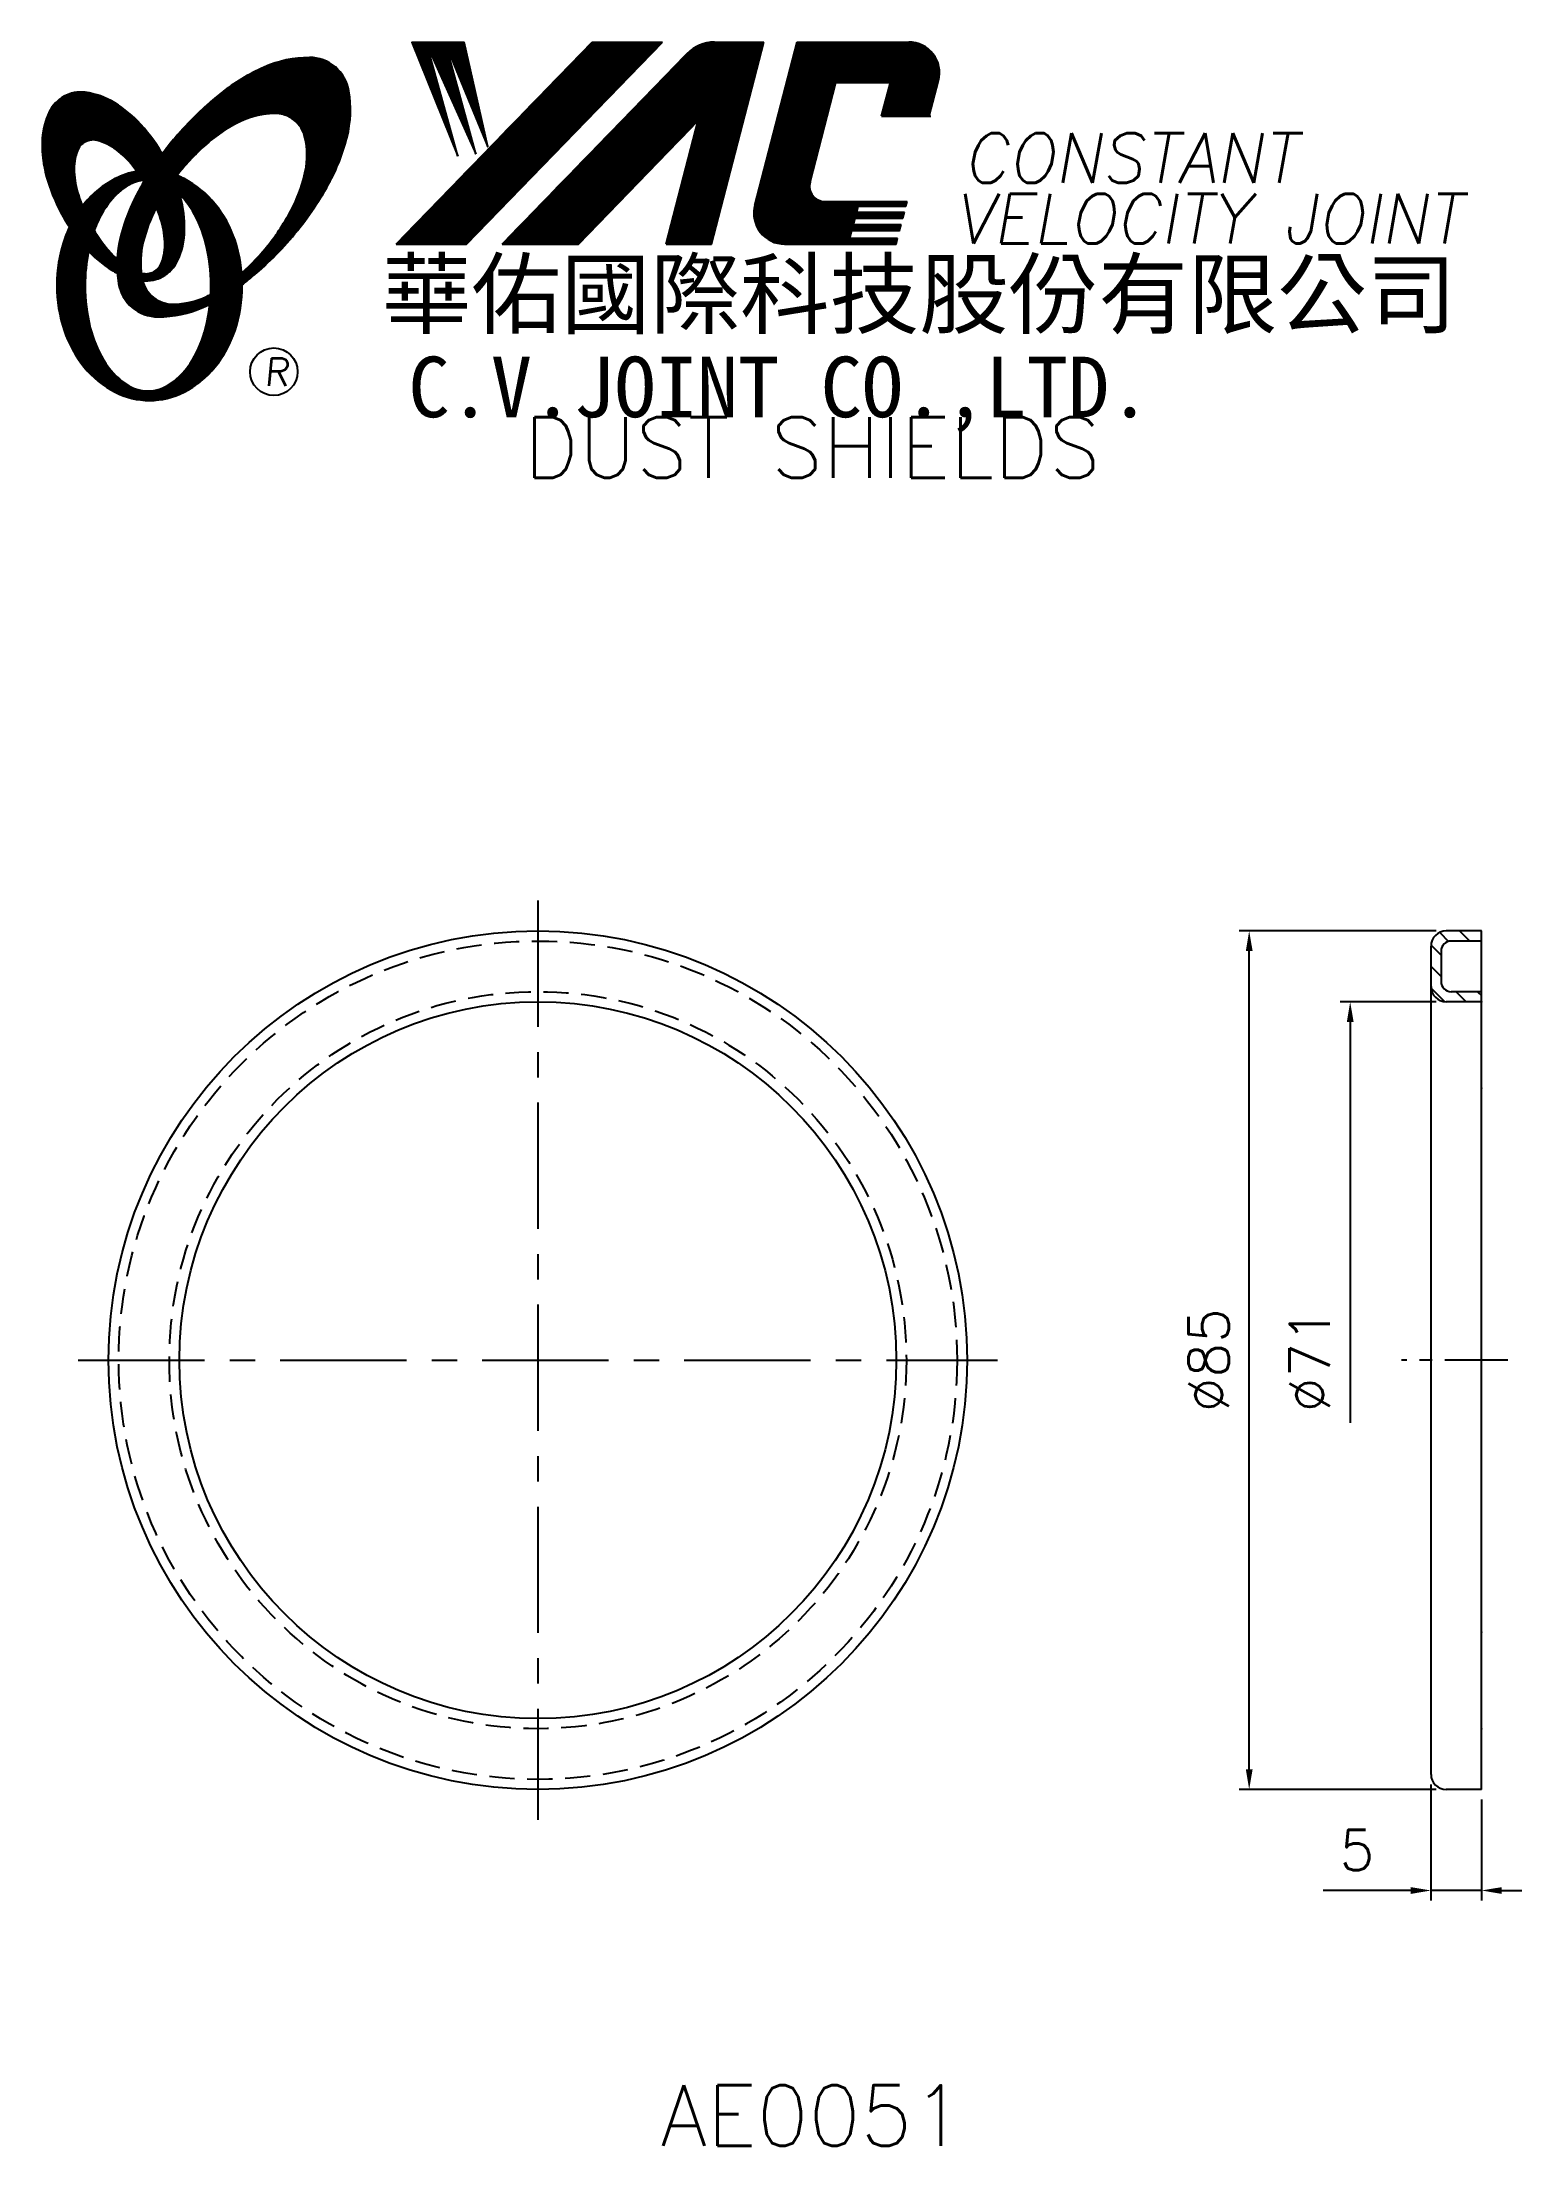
# Model space of a CAD drawing. Extents: x 92 to 238, y -3 to 205.
import ezdxf
from ezdxf.enums import TextEntityAlignment as Align

# ---------------------------------------------------------------- set-up
doc = ezdxf.new("R2010")
doc.units = 0
doc.header["$LTSCALE"] = 10
doc.header["$MEASUREMENT"] = 0
doc.linetypes.add('CENTER', pattern=[2, 1.25, -0.25, 0.25, -0.25])
doc.linetypes.add('HIDDEN', pattern=[0.375, 0.25, -0.125])
doc.layers.get('0').update_dxf_attribs({"linetype": 'CONTINUOUS'})
doc.layers.get('DEFPOINTS').update_dxf_attribs({"linetype": 'CONTINUOUS'})
doc.layers.add('4', color=4, linetype='CONTINUOUS')
doc.styles.add('CHINA', font='KAIU.TTF')
doc.styles.add('ITALICC', font='simplex.shx')
doc.dimstyles.new('STANDARD$0', dxfattribs={"dimtxt": 4, "dimasz": 2, "dimexe": 1, "dimexo": 1, "dimgap": 2, "dimtad": 1, "dimdec": 4, "dimzin": 10, "dimtxsty": 'ITALICC', "dimcen": 2, "dimclrd": 5, "dimclre": 5, "dimclrt": 18, "dimaunit": 1, "dimazin": 3, "dimtp": 0.1, "dimtfac": 0.7, "dimtdec": 4, "dimtmove": 0, "dimatfit": 3, "dimtolj": 1, "dimtzin": 10})
pattern_1 = [(45, (-7.242908, -2.059983), (-0.00883883476, 0.00883883476), [])]
pattern_2 = [(45, (161.347638, -38.364393), (-0.00727476112, 0.00727476112), [])]

# ---------------------------------------------------------------- blocks, each defined once
blk = doc.blocks.new('*D14')
at = {"color": 5, "linetype": 'BYBLOCK'}
for p, q in [((229.8, 117.38), (210.3, 117.38)), ((211.3, 34.38), (211.3, 115.38)), ((229.8, 32.38), (210.3, 32.38))]:
    blk.add_line(p, q, dxfattribs=at)
for points in [[(210.97, 115.38), (211.64, 115.38), (211.3, 117.38)], [(210.97, 34.38), (211.64, 34.38), (211.3, 32.38)]]:
    blk.add_solid(points, dxfattribs=at)
at = {"layer": 'DEFPOINTS', "color": 0, "linetype": 'BYBLOCK'}
for p in [(211.3, 117.38), (230.8, 117.38), (230.8, 32.38)]:
    blk.add_point(p, dxfattribs=at)
at = {"color": 18, "linetype": 'BYBLOCK', "insert": (207.3, 74.88), "char_height": 4, "attachment_point": 5, "rotation": 90, "style": 'ITALICC'}
blk.add_mtext('\\A1;∅85', dxfattribs=at)
blk = doc.blocks.new('*D15')
at = {"color": 5, "linetype": 'BYBLOCK'}
for p, q in [((229.8, 110.36), (220.3, 110.36)), ((221.3, 108.36), (221.3, 68.69))]:
    blk.add_line(p, q, dxfattribs=at)
blk.add_solid([(220.97, 108.36), (221.64, 108.36), (221.3, 110.36)], dxfattribs=at)
at = {"layer": 'DEFPOINTS', "color": 0, "linetype": 'BYBLOCK'}
for p in [(221.3, 110.36), (230.8, 110.36), (229.3, 39.39)]:
    blk.add_point(p, dxfattribs=at)
at = {"color": 18, "linetype": 'BYBLOCK', "insert": (217.3, 74.88), "char_height": 4, "attachment_point": 5, "rotation": 90, "style": 'ITALICC'}
blk.add_mtext('\\A1;∅71', dxfattribs=at)
blk = doc.blocks.new('*D16')
at = {"color": 5, "linetype": 'BYBLOCK'}
for p, q in [((229.3, 32.88), (229.3, 21.38)), ((234.3, 31.38), (234.3, 21.38)), ((227.3, 22.38), (218.64, 22.38)), ((234.3, 22.38), (229.3, 22.38)), ((236.3, 22.38), (238.3, 22.38))]:
    blk.add_line(p, q, dxfattribs=at)
for points in [[(227.3, 22.71), (227.3, 22.04), (229.3, 22.38)], [(236.3, 22.71), (236.3, 22.04), (234.3, 22.38)]]:
    blk.add_solid(points, dxfattribs=at)
at = {"layer": 'DEFPOINTS', "color": 0, "linetype": 'BYBLOCK'}
for p in [(229.3, 33.88), (234.3, 32.38), (229.3, 22.38)]:
    blk.add_point(p, dxfattribs=at)
at = {"color": 18, "linetype": 'BYBLOCK', "insert": (221.97, 26.38), "char_height": 4, "attachment_point": 5, "style": 'ITALICC'}
blk.add_mtext('\\A1;5', dxfattribs=at)

msp = doc.modelspace()

# ---------------------------------------------------------------- hatches: boundary and pattern name
at = {"layer": '4', "linetype": 'CONTINUOUS'}
h = msp.add_hatch(dxfattribs=at)
h.set_pattern_fill('ANSI31', color=5, scale=0.1, style=0)
h.set_pattern_definition(pattern_1)
h.paths.add_polyline_path([(153.2158, 205.371), (146.25849, 205.371), (126.84188, 185.36724), (133.79919, 185.36724)])
h.paths.add_polyline_path([(156.76269, 197.60543), (153.58232, 185.36724), (158.0633, 185.36724), (163.26174, 205.371), (158.36501, 205.371, 0.202785967), (155.63094, 204.21458), (137.3368, 185.36724), (144.88372, 185.36724)])
h.paths.add_polyline_path([(170.3898, 201.37258), (175.78351, 201.37258), (174.9145, 198.02857), (179.63132, 198.02857), (180.54803, 201.55613, 0.490800957), (177.59783, 205.371), (166.56352, 205.371), (162.35646, 189.18211, 0.490800957), (165.30666, 185.36724), (176.34098, 185.36724), (176.49543, 185.96155), (171.77861, 185.96155), (171.97197, 186.70564), (176.68879, 186.70564), (176.84735, 187.31577), (172.13053, 187.31577), (172.29177, 187.93624), (177.0086, 187.93624), (177.16478, 188.53723), (172.44796, 188.53723), (172.60476, 189.14061), (177.32158, 189.14061), (177.43831, 189.58981), (169.29856, 189.58981, -0.490800957), (167.82346, 191.49724)])
h = msp.add_hatch(dxfattribs=at)
h.set_pattern_fill('ANSI31', color=1, scale=0.1, style=0)
h.set_pattern_definition(pattern_1)
h.paths.add_polyline_path([(133.57386, 205.371), (128.39653, 205.371), (132.9673, 194.06726), (129.90136, 205.02524), (134.7361, 194.30292), (131.78809, 205.02524), (135.91531, 195.00989)])
h = msp.add_hatch(dxfattribs=at)
h.set_pattern_fill('ANSI31', color=5, scale=0.082305, style=0)
h.set_pattern_definition([(45, (-7.242908, -2.059983), (-0.00727476112, 0.00727476112), [])])
h.paths.add_polyline_path([(114.79256, 198.30852, -0.172879177), (116.73404, 197.64995, -0.172879177), (117.82133, 195.9119, -0.104527385), (117.84911, 192.58371, -0.065680101), (116.67958, 189.18176, -0.051823203), (114.23916, 185.33937, -0.044272532), (111.56419, 182.51303, -0.020203161), (111.61777, 181.37511, 0.006517006), (112.02232, 181.68719, 0.049863361), (116.57575, 186.10025, 0.049863361), (120.16539, 191.32742, 0.063682799), (121.98643, 195.95476, 0.103597411), (122.17573, 200.53874, 0.177892575), (120.82712, 202.90901, 0.177892575), (118.26473, 203.84234, 0.103597411), (113.77693, 202.88929, 0.063682799), (109.51919, 200.32022, 0.049863361), (104.96576, 195.90716, 0.016070017), (103.69507, 194.30085, -0.007061632), (103.94235, 193.86381, -0.031648676), (104.89493, 191.82724, -0.008069351), (105.32684, 192.39155, -0.051823203), (108.50521, 195.65, -0.065680101), (111.54714, 197.57036, -0.104527385)])
h.paths.add_polyline_path([(101.71689, 185.1472, -0.065680101), (102.88643, 188.54916, -0.006063428), (103.13037, 189.02417, 0.027613469), (102.40353, 190.61224, 0.017011252), (101.87011, 191.54722, 0.007829282), (101.37613, 190.67999, 0.063682799), (99.55508, 186.05265, 0.103597411), (99.36578, 181.46867, 0.177892575), (100.71439, 179.0984, 0.177892575), (103.27678, 178.16507, 0.103597411), (107.76458, 179.11812, 0.008811776), (108.39155, 179.40819, 0.013922709), (108.46887, 180.378, -0.009086703), (108.01886, 180.16056, -0.104527385), (104.77344, 179.42239, -0.172879177), (102.83196, 180.08096, -0.172879177), (101.74467, 181.81901, -0.104527385)])
h = msp.add_hatch(dxfattribs=at)
h.set_pattern_fill('ANSI31', color=3, scale=0.082305, style=0)
h.set_pattern_definition(pattern_2)
h.paths.add_polyline_path([(98.99606, 199.35936, 0.106488277), (96.05418, 200.39793, 0.158297415), (93.96398, 200.00289, 0.158297415), (92.50465, 198.4552, 0.106488277), (91.79384, 195.41743, 0.071723199), (92.21188, 192.10447, 0.058080454), (93.75687, 188.28909, 0.058080454), (96.13791, 184.9313, 0.071723199), (98.70315, 182.79354, 0.020895977), (99.24334, 182.49155, -0.030777155), (99.22743, 183.86777, -0.042059526), (98.13108, 185.03053, -0.04691039), (96.51191, 187.51168, -0.04691039), (95.38363, 190.25117, -0.060581117), (94.98153, 192.51324, -0.10187153), (95.29315, 194.60144, -0.185892489), (96.07324, 195.49308, -0.185892489), (97.24988, 195.6312, -0.10187153), (99.14753, 194.70566, -0.060581117), (100.78437, 193.09339, -0.04691039), (102.40353, 190.61224, -0.04691039), (103.53181, 187.87276, -0.060581117), (103.93391, 185.61069, -0.10187153), (103.62229, 183.52249, -0.185892489), (102.8422, 182.63085, -0.185892489), (101.66556, 182.49273, -0.002013383), (101.62476, 182.50335, 0.021593804), (101.74467, 181.81901, 0.006477741), (101.76267, 181.74198, 0.14950097), (103.73523, 182.15001, 0.158297415), (105.19456, 183.6977, 0.106488277), (105.90538, 186.73547, 0.071723199), (105.48733, 190.04843, 0.058080454), (103.94235, 193.86381, 0.058080454), (101.5613, 197.22161, 0.071723199)])
h = msp.add_hatch(dxfattribs=at)
h.set_pattern_fill('ANSI31', color=1, scale=0.082305, style=0)
h.set_pattern_definition(pattern_2)
h.paths.add_polyline_path([(100.08968, 191.03591, -0.120168026), (101.78148, 191.6893, 0.016865385), (101.18171, 192.57204, 0.076648372), (99.02549, 191.85312, 0.104809576), (95.94103, 189.34002, 0.005838257), (95.77409, 189.12782, 0.028089978), (96.51191, 187.51168, 0.014237292), (96.95404, 186.72664, -0.045767751), (97.87922, 188.66348, -0.106890197)])
h.paths.add_polyline_path([(96.05832, 181.28129, -0.048711043), (96.38842, 184.66163, -0.007865741), (96.13791, 184.9313, -0.037695478), (94.50204, 187.05005, 0.03042545), (93.97671, 185.74608, 0.080710289), (93.25128, 181.28129, 0.080710289), (93.97671, 176.8165, 0.089265679), (95.94103, 173.22256, 0.104809576), (99.02549, 170.70946, 0.11926607), (102.43468, 169.88452, 0.11926607), (105.84387, 170.70946, 0.104809576), (108.92833, 173.22256, 0.089265679), (110.89265, 176.8165, 0.080710289), (111.61809, 181.28129, 0.080710289), (110.89265, 185.74608, 0.089265679), (108.92833, 189.34002, 0.104809576), (105.84387, 191.85312, 0.025513357), (105.15064, 192.16587, 0.004818181), (104.89493, 191.82724, -0.023722145), (105.43615, 190.23049, -0.065307489), (106.67133, 188.66348, -0.073950765), (107.98378, 185.46575, -0.060532391), (108.49224, 181.28129, -0.060532391), (107.98378, 177.09683, -0.073950765), (106.67133, 173.8991, -0.106890197), (104.46087, 171.52667, -0.153118262), (102.27528, 170.84129, -0.153118262), (100.08968, 171.52667, -0.106890197), (97.87922, 173.8991, -0.073950765), (96.56677, 177.09683, -0.060532391)])
h = msp.add_hatch(dxfattribs=at)
h.set_pattern_fill('ANSI31', color=5, scale=12, angle=90, style=0)
h.set_pattern_definition([(135, (3.7379, 0), (-1.06066, -1.06066), [])])
h.paths.add_polyline_path([(234.30299, 110.36191), (234.30299, 111.36191), (231.30299, 111.36191, -0.414213562), (230.30299, 112.36191), (230.30299, 115.37691, -0.414213562), (231.30299, 116.37691), (234.30299, 116.37691), (234.30299, 117.37691), (230.80299, 117.37691, 0.414213562), (229.30299, 115.87691), (229.30299, 111.86191, 0.414213562), (230.80299, 110.36191)])

# ---------------------------------------------------------------- linework, layer by layer
at = {"layer": '4', "color": 5, "linetype": 'CONTINUOUS'}
for p, q in [((126.84188, 185.36724), (146.25849, 205.371)), ((133.79919, 185.36724), (153.2158, 205.371)), ((137.3368, 185.36724), (155.63094, 204.21458)), ((146.25849, 205.371), (153.2158, 205.371)), ((158.0633, 185.36724), (163.26174, 205.371)), ((158.36501, 205.371), (163.26174, 205.371)), ((162.35646, 189.18211), (166.56352, 205.371)), ((166.56352, 205.371), (177.59783, 205.371)), ((167.82346, 191.49724), (170.3898, 201.37258)), ((170.3898, 201.37258), (175.78351, 201.37258)), ((174.9145, 198.02857), (175.78351, 201.37258)), ((179.63132, 198.02857), (180.54803, 201.55613)), ((174.9145, 198.02857), (179.78175, 198.02857)), ((144.88372, 185.36724), (156.76269, 197.60543)), ((153.58232, 185.36724), (156.76269, 197.60543)), ((169.29856, 189.58981), (177.43831, 189.58981)), ((177.32158, 189.14061), (177.43831, 189.58981)), ((172.13053, 187.31577), (172.29177, 187.93624)), ((172.29177, 187.93624), (177.0086, 187.93624)), ((172.44796, 188.53723), (172.60476, 189.14061)), ((172.44796, 188.53723), (177.16478, 188.53723)), ((172.60476, 189.14061), (177.32158, 189.14061)), ((177.0086, 187.93624), (177.16478, 188.53723)), ((171.77861, 185.96155), (171.97197, 186.70564)), ((171.77861, 185.96155), (176.49543, 185.96155)), ((171.97197, 186.70564), (176.68879, 186.70564)), ((172.13053, 187.31577), (176.84735, 187.31577)), ((176.34098, 185.36724), (176.49543, 185.96155)), ((176.68879, 186.70564), (176.84735, 187.31577)), ((126.84188, 185.36724), (133.79919, 185.36724)), ((137.3368, 185.36724), (144.88372, 185.36724)), ((153.58232, 185.36724), (158.0633, 185.36724)), ((165.30666, 185.36724), (176.34098, 185.36724))]:
    msp.add_line(p, q, dxfattribs=at)
at = {"layer": '4', "color": 1, "linetype": 'CONTINUOUS'}
for p, q in [((128.39653, 205.371), (133.57386, 205.371)), ((128.39653, 205.371), (132.9673, 194.06726)), ((129.90136, 205.02524), (134.7361, 194.30292)), ((132.9673, 194.06726), (129.90136, 205.02524)), ((131.78809, 205.02524), (135.91531, 195.00989)), ((134.7361, 194.30292), (131.78809, 205.02524)), ((135.91531, 195.00989), (133.57386, 205.371))]:
    msp.add_line(p, q, dxfattribs=at)
at = {"layer": '4', "color": 5, "linetype": 'CENTER'}
for p, q in [((140.87811, 120.37691), (140.87811, 29.37691)), ((95.37811, 74.87691), (186.37811, 74.87691))]:
    msp.add_line(p, q, dxfattribs=at)
at = {"layer": '4', "color": 7, "linetype": 'CONTINUOUS'}
for p, q in [((234.30299, 117.37691), (230.80299, 117.37691)), ((234.30299, 32.37691), (234.30299, 117.37691)), ((229.30299, 33.87691), (229.30299, 115.87691)), ((230.30299, 115.37691), (230.30299, 112.36191)), ((234.30299, 116.37691), (231.30299, 116.37691)), ((234.30299, 111.36191), (231.30299, 111.36191)), ((234.30299, 110.36191), (230.80299, 110.36191)), ((234.30299, 32.37691), (230.80299, 32.37691))]:
    msp.add_line(p, q, dxfattribs=at)
at = {"layer": '4', "color": 5, "linetype": 'CENTER', "ltscale": 0.5}
msp.add_line((236.91331, 74.87691), (226.37807, 74.87691), dxfattribs=at)
at = {"layer": '4', "color": 5, "linetype": 'CONTINUOUS'}
for points in [[(111.61777, 181.37511, 0.006517006), (112.02232, 181.68719, 0.049863361), (116.57575, 186.10025, 0.049863361), (120.16539, 191.32742, 0.063682799), (121.98643, 195.95476, 0.103597411), (122.17573, 200.53874, 0.177892575), (120.82712, 202.90901, 0.177892575), (118.26473, 203.84234, 0.103597411), (113.77693, 202.88929, 0.063682799), (109.51919, 200.32022, 0.049863361), (104.96576, 195.90716, 0.016070017), (103.69507, 194.30085)], [(111.56419, 182.51303, 0.044272532), (114.23916, 185.33937, 0.051823203), (116.67958, 189.18176, 0.065680101), (117.84911, 192.58371, 0.104527385), (117.82133, 195.9119, 0.172879177), (116.73404, 197.64995, 0.172879177), (114.79256, 198.30852, 0.104527385), (111.54714, 197.57036, 0.065680101), (108.50521, 195.65, 0.051823203), (105.32684, 192.39155, 0.008069351), (104.89493, 191.82724)], [(101.87011, 191.54722, 0.007829282), (101.37613, 190.67999, 0.063682799), (99.55508, 186.05265, 0.103597411), (99.36578, 181.46867, 0.177892575), (100.71439, 179.0984, 0.177892575), (103.27678, 178.16507, 0.103597411), (107.76458, 179.11812, 0.008811776), (108.39155, 179.40819, 0.008811776)], [(103.13037, 189.02417, 0.006063428), (102.88643, 188.54916, 0.065680101), (101.71689, 185.1472, 0.104527385), (101.74467, 181.81901, 0.172879177), (102.83196, 180.08096, 0.172879177), (104.77344, 179.42239, 0.104527385), (108.01886, 180.16056, 0.009086703), (108.46887, 180.378, 0.009086703)]]:
    msp.add_lwpolyline(points, format="xyb", dxfattribs=at)
at = {"layer": '4', "color": 3, "linetype": 'CONTINUOUS'}
for points in [[(101.76267, 181.74198, 0.14950097), (103.73523, 182.15001, 0.158297415), (105.19456, 183.6977, 0.106488277), (105.90538, 186.73547, 0.071723199), (105.48733, 190.04843, 0.058080454), (103.94235, 193.86381, 0.058080454), (101.5613, 197.22161, 0.071723199), (98.99606, 199.35936, 0.106488277), (96.05418, 200.39793, 0.158297415), (93.96398, 200.00289, 0.158297415), (92.50465, 198.4552, 0.106488277), (91.79384, 195.41743, 0.071723199), (92.21188, 192.10447, 0.058080454), (93.75687, 188.28909, 0.058080454), (96.13791, 184.9313, 0.071723199), (98.70315, 182.79354, 0.020895977), (99.24334, 182.49155, 0.020895977)], [(101.62476, 182.50335, 0.002013383), (101.66556, 182.49273, 0.185892489), (102.8422, 182.63085, 0.185892489), (103.62229, 183.52249, 0.10187153), (103.93391, 185.61069, 0.060581117), (103.53181, 187.87276, 0.04691039), (102.40353, 190.61224, 0.04691039), (100.78437, 193.09339, 0.060581117), (99.14753, 194.70566, 0.10187153), (97.24988, 195.6312, 0.185892489), (96.07324, 195.49308, 0.185892489), (95.29315, 194.60144, 0.10187153), (94.98153, 192.51324, 0.060581117), (95.38363, 190.25117, 0.04691039), (96.51191, 187.51168, 0.04691039), (98.13108, 185.03053, 0.042059526), (99.22743, 183.86777, 0.042059526)]]:
    msp.add_lwpolyline(points, format="xyb", dxfattribs=at)
at = {"layer": '4', "color": 1, "linetype": 'CONTINUOUS'}
for points in [[(94.50204, 187.05005, 0.03042545), (93.97671, 185.74608, 0.080710289), (93.25128, 181.28129, 0.080710289), (93.97671, 176.8165, 0.089265679), (95.94103, 173.22256, 0.104809576), (99.02549, 170.70946, 0.11926607), (102.43468, 169.88452, 0.11926607), (105.84387, 170.70946, 0.104809576), (108.92833, 173.22256, 0.089265679), (110.89265, 176.8165, 0.080710289), (111.61809, 181.28129, 0.080710289), (110.89265, 185.74608, 0.089265679), (108.92833, 189.34002, 0.104809576), (105.84387, 191.85312, 0.025513357), (105.15064, 192.16587, 0.025513357)], [(101.18171, 192.57204, 0.076648372), (99.02549, 191.85312, 0.104809576), (95.94103, 189.34002, 0.005838257), (95.77409, 189.12782, 0.005838257)], [(101.78148, 191.6893, 0.120168026), (100.08968, 191.03591, 0.106890197), (97.87922, 188.66348, 0.045767751), (96.95404, 186.72664, 0.045767751)], [(96.38842, 184.66163, 0.048711043), (96.05832, 181.28129, 0.060532391), (96.56677, 177.09683, 0.073950765), (97.87922, 173.8991, 0.106890197), (100.08968, 171.52667, 0.153118262), (102.27528, 170.84129, 0.153118262), (104.46087, 171.52667, 0.106890197), (106.67133, 173.8991, 0.073950765), (107.98378, 177.09683, 0.060532391), (108.49224, 181.28129, 0.060532391), (107.98378, 185.46575, 0.073950765), (106.67133, 188.66348, 0.065307489), (105.43615, 190.23049)]]:
    msp.add_lwpolyline(points, format="xyb", dxfattribs=at)
at = {"layer": '4', "color": 5, "linetype": 'CONTINUOUS'}
msp.add_circle((114.73892, 172.73557), 2.35282, dxfattribs=at)
at = {"layer": '4', "color": 7, "linetype": 'CONTINUOUS'}
for radius in [42.5, 35.485]:
    msp.add_circle((140.87811, 74.87691), radius, dxfattribs=at)
at = {"layer": '4', "color": 5, "linetype": 'HIDDEN'}
for radius in [41.5, 36.485]:
    msp.add_circle((140.87811, 74.87691), radius, dxfattribs=at)
at = {"layer": '4', "color": 5, "linetype": 'CONTINUOUS'}
for centre, radius, start, end in [((158.36501, 201.56076), 3.81024, 90, 135.8533387), ((177.59783, 202.32281), 3.04819, 345.4326059, 90), ((169.29856, 191.1139), 1.5241, 165.4326059, 270), ((165.30666, 188.41543), 3.04819, 165.4326059, 270)]:
    msp.add_arc(centre, radius, start, end, dxfattribs=at)
at = {"layer": '4', "color": 7, "linetype": 'CONTINUOUS'}
for centre, radius, start, end in [((230.80299, 115.87691), 1.5, 90, 180), ((231.30299, 115.37691), 1, 90, 180), ((230.80299, 111.86191), 1.5, 180, 270), ((231.30299, 112.36191), 1, 180, 270), ((230.80299, 33.87691), 1.5, 180, 270)]:
    msp.add_arc(centre, radius, start, end, dxfattribs=at)
for p in [(234.30299, 110.36191), (234.30299, 101.81691), (234.30299, 101.81691), (234.30299, 47.93691), (234.30299, 47.93691), (234.30299, 38.39191)]:
    msp.add_point(p, dxfattribs=at)

# ---------------------------------------------------------------- texts
at = {"layer": '4', "color": 5, "linetype": 'CONTINUOUS', "style": 'ITALICC'}
for s, height, oblique, p in [('CONSTANT', 4.9, 10, (182.9907, 191.43771)), ('VELOCITY JOINT', 4.9, 10, (182.11247, 185.44232)), ('R', 2.75625, 5, (113.78023, 171.32597))]:
    msp.add_text(s, height=height, dxfattribs=dict(at, oblique=oblique)).set_placement(p)
at = {"layer": '4', "color": 7, "linetype": 'CONTINUOUS', "style": 'CHINA'}
for s, height, p in [('華佑國際科技股份有限公司', 6.5, (125.42853, 177.17739)), ('C.V.JOINT CO.,LTD.', 6, (128.05716, 168.23117))]:
    msp.add_text(s, height=height, dxfattribs=at).set_placement(p)
at = {"layer": '4', "color": 18, "linetype": 'CONTINUOUS', "style": 'ITALICC'}
for s, p in [('DUST SHIELDS', (168.05989, 162.23835)), ('AE0051', (168.05989, -2.90904))]:
    msp.add_text(s, height=6, dxfattribs=at).set_placement(p, align=Align.CENTER)

# ---------------------------------------------------------------- dimensions: what is measured, and where the dimension line sits
at = {"layer": '4', "color": 7, "linetype": 'CONTINUOUS'}
dim = msp.add_linear_dim(base=(211.30299, 117.37691), p1=(230.80299, 32.37691), p2=(230.80299, 117.37691), angle=90, text='%%C85', dimstyle='STANDARD$0', dxfattribs=at)
dim.commit()
dim.dimension.update_dxf_attribs({"geometry": '*D14', "text_midpoint": (207.30299, 74.87691)})
dim = msp.add_linear_dim(base=(221.30299, 110.36191), p1=(229.30299, 39.39191), p2=(230.80299, 110.36191), angle=90, text='%%C71', dimstyle='STANDARD$0', override={"dimcen": -2, "dimse1": 1, "dimsd1": 1}, dxfattribs=at)
dim.commit()
dim.dimension.update_dxf_attribs({"geometry": '*D15', "text_midpoint": (217.30299, 74.87691)})
dim = msp.add_linear_dim(base=(229.30299, 22.37688), p1=(234.30299, 32.37691), p2=(229.30299, 33.87691), text='5', dimstyle='STANDARD$0', dxfattribs=at)
dim.commit()
dim.dimension.update_dxf_attribs({"geometry": '*D16', "text_midpoint": (221.96965, 26.37688)})

doc.saveas('drawing.dxf')
